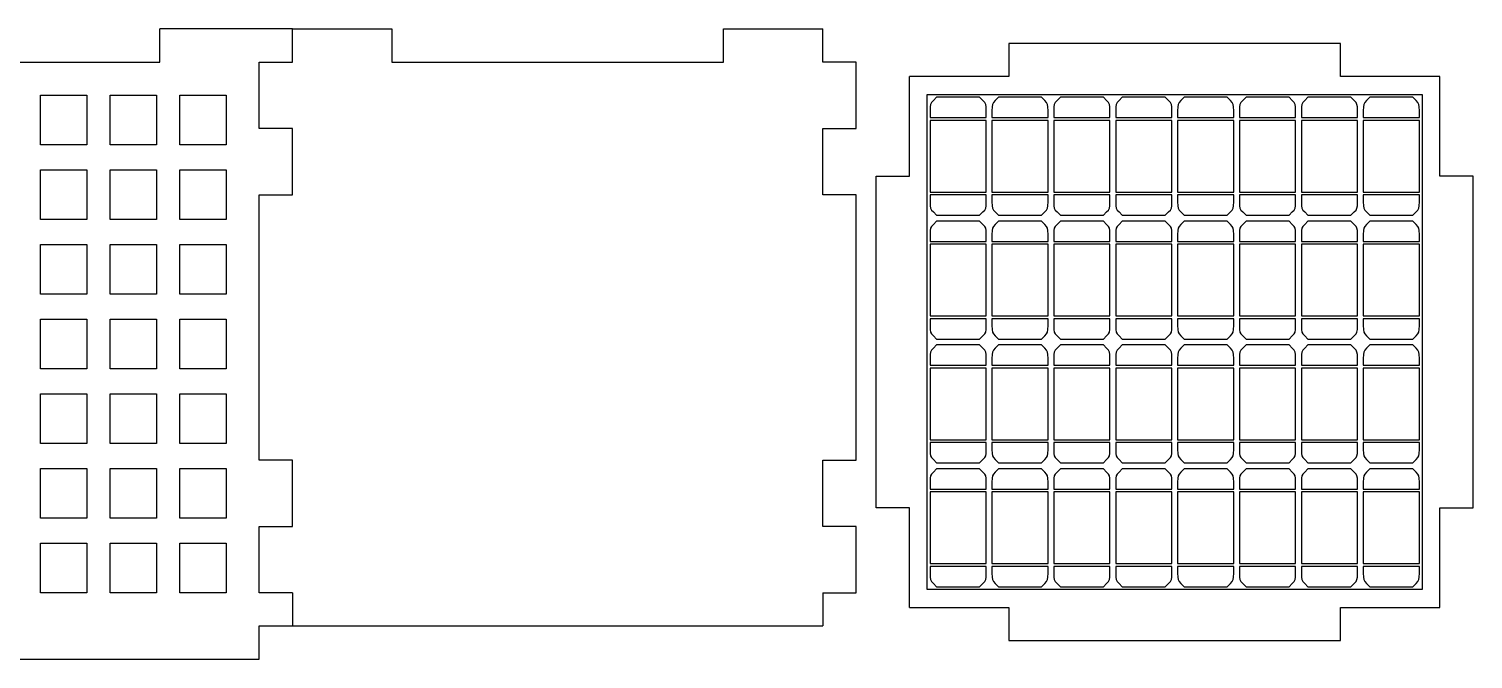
# Model space of a CAD drawing. Header units: millimetres. Extents: x -97 to 341, y 94 to 189.
# Drawn here: x 122.8 to 340.5, y 94.5 to 189.5 of the extents above; entities that cross this region are included whole.
import ezdxf

# ---------------------------------------------------------------- set-up
doc = ezdxf.new("R2010")
doc.units = ezdxf.units.MM
doc.layers.add('Livello_1', color=7, linetype='CONTINUOUS')

msp = doc.modelspace()

# ---------------------------------------------------------------- linework, layer by layer
at = {"layer": 'Livello_1', "color": 7}
for p, q in [((162.50384, 189.47326), (142.50372, 189.47326)), ((142.50372, 184.47324), (142.50372, 189.47326)), ((162.50384, 184.47324), (162.50384, 189.47326)), ((162.50384, 189.47326), (177.50387, 189.47326)), ((177.50387, 189.47326), (177.50387, 184.47324)), ((227.50376, 184.47324), (227.50376, 189.47326)), ((227.50376, 189.47326), (242.50379, 189.47326)), ((242.50379, 184.47324), (242.50379, 189.47326)), ((320.54608, 187.2734), (270.54618, 187.2734)), ((270.54618, 187.2734), (270.54618, 182.27341)), ((320.54608, 182.27341), (320.54608, 187.2734)), ((92.503825, 184.47324), (142.50372, 184.47324)), ((157.50375, 174.47326), (157.50375, 184.47324)), ((157.50375, 184.47324), (162.50384, 184.47324)), ((177.50387, 184.47324), (227.50376, 184.47324)), ((247.50388, 184.47324), (242.50379, 184.47324)), ((247.50388, 174.47326), (247.50388, 184.47324)), ((270.54618, 182.27341), (255.54616, 182.27341)), ((255.54616, 167.27341), (255.54616, 182.27341)), ((335.5461, 182.27341), (320.54608, 182.27341)), ((335.5461, 167.27341), (335.5461, 182.27341)), ((124.50481, 179.472244), (131.504801, 179.472244)), ((124.50481, 171.972268), (124.50481, 179.472244)), ((131.504801, 179.472244), (131.504801, 171.972268)), ((135.004786, 179.472244), (142.004777, 179.472244)), ((135.004786, 171.972268), (135.004786, 179.472244)), ((142.004777, 179.472244), (142.004777, 171.972268)), ((145.504763, 179.472244), (152.504754, 179.472244)), ((145.504763, 171.972268), (145.504763, 179.472244)), ((152.504754, 179.472244), (152.504754, 171.972268)), ((258.21602, 142.27367), (258.21602, 179.60378)), ((258.21602, 179.60378), (295.54613, 179.60378)), ((259.64508, 179.16632), (259.14929, 178.67053)), ((262.8823, 179.16632), (259.64508, 179.16632)), ((266.11952, 179.16632), (262.8823, 179.16632)), ((266.6153, 178.67053), (266.11952, 179.16632)), ((268.9776, 179.16632), (268.48181, 178.67053)), ((272.21482, 179.16632), (268.9776, 179.16632)), ((275.45204, 179.16632), (272.21482, 179.16632)), ((275.94783, 178.67053), (275.45204, 179.16632)), ((278.31013, 179.16632), (277.81433, 178.67053)), ((281.54735, 179.16632), (278.31013, 179.16632)), ((284.78456, 179.16632), (281.54735, 179.16632)), ((285.28036, 178.67053), (284.78456, 179.16632)), ((287.64266, 179.16632), (287.14686, 178.67053)), ((290.87988, 179.16632), (287.64266, 179.16632)), ((294.1171, 179.16632), (290.87988, 179.16632)), ((294.61289, 178.67053), (294.1171, 179.16632)), ((295.54613, 179.60378), (332.87623, 179.60378)), ((296.97518, 179.16632), (296.47939, 178.67053)), ((300.2124, 179.16632), (296.97518, 179.16632)), ((303.44962, 179.16632), (300.2124, 179.16632)), ((303.94541, 178.67053), (303.44962, 179.16632)), ((306.3077, 179.16632), (305.81191, 178.67053)), ((309.54492, 179.16632), (306.3077, 179.16632)), ((312.78214, 179.16632), (309.54492, 179.16632)), ((313.27794, 178.67053), (312.78214, 179.16632)), ((315.64024, 179.16632), (315.14444, 178.67053)), ((318.87746, 179.16632), (315.64024, 179.16632)), ((322.11467, 179.16632), (318.87746, 179.16632)), ((322.61047, 178.67053), (322.11467, 179.16632)), ((324.97276, 179.16632), (324.47697, 178.67053)), ((328.20998, 179.16632), (324.97276, 179.16632)), ((331.4472, 179.16632), (328.20998, 179.16632)), ((331.94299, 178.67053), (331.4472, 179.16632)), ((332.87623, 179.60378), (332.87623, 142.27367)), ((258.65349, 177.13941), (258.65349, 176.10409)), ((267.1111, 176.10409), (267.1111, 177.13941)), ((267.98602, 177.13941), (267.98602, 176.10409)), ((276.44362, 176.10409), (276.44362, 177.13941)), ((277.31855, 177.13941), (277.31855, 176.10409)), ((285.77615, 176.10409), (285.77615, 177.13941)), ((286.65107, 177.13941), (286.65107, 176.10409)), ((295.10867, 176.10409), (295.10867, 177.13941)), ((295.9836, 177.13941), (295.9836, 176.10409)), ((304.4412, 176.10409), (304.4412, 177.13941)), ((305.31613, 177.13941), (305.31613, 176.10409)), ((313.77373, 176.10409), (313.77373, 177.13941)), ((314.64865, 177.13941), (314.64865, 176.10409)), ((323.10625, 176.10409), (323.10625, 177.13941)), ((323.98118, 177.13941), (323.98118, 176.10409)), ((332.43878, 176.10409), (332.43878, 177.13941)), ((162.50384, 174.47326), (157.50375, 174.47326)), ((162.50384, 164.47326), (162.50384, 174.47326)), ((242.50379, 164.47326), (242.50379, 174.47326)), ((242.50379, 174.47326), (247.50388, 174.47326)), ((258.65349, 176.10409), (262.8823, 176.10409)), ((262.8823, 175.66662), (258.65349, 175.66662)), ((258.65349, 175.66662), (258.65349, 170.27126)), ((262.8823, 176.10409), (267.1111, 176.10409)), ((267.1111, 175.66662), (262.8823, 175.66662)), ((267.1111, 170.27126), (267.1111, 175.66662)), ((267.98602, 176.10409), (272.21482, 176.10409)), ((272.21482, 175.66662), (267.98602, 175.66662)), ((267.98602, 175.66662), (267.98602, 170.27126)), ((272.21482, 176.10409), (276.44362, 176.10409)), ((276.44362, 175.66662), (272.21482, 175.66662)), ((276.44362, 170.27126), (276.44362, 175.66662)), ((277.31855, 176.10409), (281.54735, 176.10409)), ((281.54735, 175.66662), (277.31855, 175.66662)), ((277.31855, 175.66662), (277.31855, 170.27126)), ((281.54735, 176.10409), (285.77615, 176.10409)), ((285.77615, 175.66662), (281.54735, 175.66662)), ((285.77615, 170.27126), (285.77615, 175.66662)), ((286.65107, 176.10409), (290.87988, 176.10409)), ((290.87988, 175.66662), (286.65107, 175.66662)), ((286.65107, 175.66662), (286.65107, 170.27126)), ((290.87988, 176.10409), (295.10867, 176.10409)), ((295.10867, 175.66662), (290.87988, 175.66662)), ((295.10867, 170.27126), (295.10867, 175.66662)), ((295.9836, 176.10409), (300.2124, 176.10409)), ((300.2124, 175.66662), (295.9836, 175.66662)), ((295.9836, 175.66662), (295.9836, 170.27126)), ((300.2124, 176.10409), (304.4412, 176.10409)), ((304.4412, 175.66662), (300.2124, 175.66662)), ((304.4412, 170.27126), (304.4412, 175.66662)), ((305.31613, 176.10409), (309.54492, 176.10409)), ((309.54492, 175.66662), (305.31613, 175.66662)), ((305.31613, 175.66662), (305.31613, 170.27126)), ((309.54492, 176.10409), (313.77373, 176.10409)), ((313.77373, 175.66662), (309.54492, 175.66662)), ((313.77373, 170.27126), (313.77373, 175.66662)), ((314.64865, 176.10409), (318.87746, 176.10409)), ((318.87746, 175.66662), (314.64865, 175.66662)), ((314.64865, 175.66662), (314.64865, 170.27126)), ((318.87746, 176.10409), (323.10625, 176.10409)), ((323.10625, 175.66662), (318.87746, 175.66662)), ((323.10625, 170.27126), (323.10625, 175.66662)), ((323.98118, 176.10409), (328.20998, 176.10409)), ((328.20998, 175.66662), (323.98118, 175.66662)), ((323.98118, 175.66662), (323.98118, 170.27126)), ((328.20998, 176.10409), (332.43878, 176.10409)), ((332.43878, 175.66662), (328.20998, 175.66662)), ((332.43878, 170.27126), (332.43878, 175.66662)), ((131.504801, 171.972268), (124.50481, 171.972268)), ((142.004777, 171.972268), (135.004786, 171.972268)), ((152.504754, 171.972268), (145.504763, 171.972268)), ((258.65349, 170.27126), (258.65349, 164.87588)), ((267.1111, 164.87588), (267.1111, 170.27126)), ((267.98602, 170.27126), (267.98602, 164.87588)), ((276.44362, 164.87588), (276.44362, 170.27126)), ((277.31855, 170.27126), (277.31855, 164.87588)), ((285.77615, 164.87588), (285.77615, 170.27126)), ((286.65107, 170.27126), (286.65107, 164.87588)), ((295.10867, 164.87588), (295.10867, 170.27126)), ((295.9836, 170.27126), (295.9836, 164.87588)), ((304.4412, 164.87588), (304.4412, 170.27126)), ((305.31613, 170.27126), (305.31613, 164.87588)), ((313.77373, 164.87588), (313.77373, 170.27126)), ((314.64865, 170.27126), (314.64865, 164.87588)), ((323.10625, 164.87588), (323.10625, 170.27126)), ((323.98118, 170.27126), (323.98118, 164.87588)), ((332.43878, 164.87588), (332.43878, 170.27126)), ((124.50481, 168.222175), (131.504801, 168.222175)), ((124.50481, 160.722199), (124.50481, 168.222175)), ((131.504801, 168.222175), (131.504801, 160.722199)), ((135.004786, 168.222175), (142.004777, 168.222175)), ((135.004786, 160.722199), (135.004786, 168.222175)), ((142.004777, 168.222175), (142.004777, 160.722199)), ((145.504763, 168.222175), (152.504754, 168.222175)), ((145.504763, 160.722199), (145.504763, 168.222175)), ((152.504754, 168.222175), (152.504754, 160.722199)), ((250.54606, 117.27341), (250.54606, 167.27341)), ((250.54606, 167.27341), (255.54616, 167.27341)), ((340.5462, 167.27341), (335.5461, 167.27341)), ((340.5462, 117.27341), (340.5462, 167.27341)), ((157.50375, 124.47326), (157.50375, 164.47326)), ((157.50375, 164.47326), (162.50384, 164.47326)), ((247.50388, 164.47326), (242.50379, 164.47326)), ((247.50388, 124.47326), (247.50388, 164.47326)), ((258.65349, 164.87588), (262.8823, 164.87588)), ((262.8823, 164.43842), (258.65349, 164.43842)), ((258.65349, 164.43842), (258.65349, 163.40309)), ((262.8823, 164.87588), (267.1111, 164.87588)), ((267.1111, 164.43842), (262.8823, 164.43842)), ((267.1111, 163.40309), (267.1111, 164.43842)), ((267.98602, 164.87588), (272.21482, 164.87588)), ((272.21482, 164.43842), (267.98602, 164.43842)), ((267.98602, 164.43842), (267.98602, 163.40309)), ((272.21482, 164.87588), (276.44362, 164.87588)), ((276.44362, 164.43842), (272.21482, 164.43842)), ((276.44362, 163.40309), (276.44362, 164.43842)), ((277.31855, 164.87588), (281.54735, 164.87588)), ((281.54735, 164.43842), (277.31855, 164.43842)), ((277.31855, 164.43842), (277.31855, 163.40309)), ((281.54735, 164.87588), (285.77615, 164.87588)), ((285.77615, 164.43842), (281.54735, 164.43842)), ((285.77615, 163.40309), (285.77615, 164.43842)), ((286.65107, 164.87588), (290.87988, 164.87588)), ((290.87988, 164.43842), (286.65107, 164.43842)), ((286.65107, 164.43842), (286.65107, 163.40309)), ((290.87988, 164.87588), (295.10867, 164.87588)), ((295.10867, 164.43842), (290.87988, 164.43842)), ((295.10867, 163.40309), (295.10867, 164.43842)), ((295.9836, 164.87588), (300.2124, 164.87588)), ((300.2124, 164.43842), (295.9836, 164.43842)), ((295.9836, 164.43842), (295.9836, 163.40309)), ((300.2124, 164.87588), (304.4412, 164.87588)), ((304.4412, 164.43842), (300.2124, 164.43842)), ((304.4412, 163.40309), (304.4412, 164.43842)), ((305.31613, 164.87588), (309.54492, 164.87588)), ((309.54492, 164.43842), (305.31613, 164.43842)), ((305.31613, 164.43842), (305.31613, 163.40309)), ((309.54492, 164.87588), (313.77373, 164.87588)), ((313.77373, 164.43842), (309.54492, 164.43842)), ((313.77373, 163.40309), (313.77373, 164.43842)), ((314.64865, 164.87588), (318.87746, 164.87588)), ((318.87746, 164.43842), (314.64865, 164.43842)), ((314.64865, 164.43842), (314.64865, 163.40309)), ((318.87746, 164.87588), (323.10625, 164.87588)), ((323.10625, 164.43842), (318.87746, 164.43842)), ((323.10625, 163.40309), (323.10625, 164.43842)), ((323.98118, 164.87588), (328.20998, 164.87588)), ((328.20998, 164.43842), (323.98118, 164.43842)), ((323.98118, 164.43842), (323.98118, 163.40309)), ((328.20998, 164.87588), (332.43878, 164.87588)), ((332.43878, 164.43842), (328.20998, 164.43842)), ((332.43878, 163.40309), (332.43878, 164.43842)), ((259.14929, 161.87198), (259.64508, 161.37619)), ((259.64508, 161.37619), (262.8823, 161.37619)), ((262.8823, 161.37619), (266.11952, 161.37619)), ((266.11952, 161.37619), (266.6153, 161.87198)), ((268.48181, 161.87198), (268.9776, 161.37619)), ((268.9776, 161.37619), (272.21482, 161.37619)), ((272.21482, 161.37619), (275.45204, 161.37619)), ((275.45204, 161.37619), (275.94783, 161.87198)), ((277.81433, 161.87198), (278.31013, 161.37619)), ((278.31013, 161.37619), (281.54735, 161.37619)), ((281.54735, 161.37619), (284.78456, 161.37619)), ((284.78456, 161.37619), (285.28036, 161.87198)), ((287.14686, 161.87198), (287.64266, 161.37619)), ((287.64266, 161.37619), (290.87988, 161.37619)), ((290.87988, 161.37619), (294.1171, 161.37619)), ((294.1171, 161.37619), (294.61289, 161.87198)), ((296.47939, 161.87198), (296.97518, 161.37619)), ((296.97518, 161.37619), (300.2124, 161.37619)), ((300.2124, 161.37619), (303.44962, 161.37619)), ((303.44962, 161.37619), (303.94541, 161.87198)), ((305.81191, 161.87198), (306.3077, 161.37619)), ((306.3077, 161.37619), (309.54492, 161.37619)), ((309.54492, 161.37619), (312.78214, 161.37619)), ((312.78214, 161.37619), (313.27794, 161.87198)), ((315.14444, 161.87198), (315.64024, 161.37619)), ((315.64024, 161.37619), (318.87746, 161.37619)), ((318.87746, 161.37619), (322.11467, 161.37619)), ((322.11467, 161.37619), (322.61047, 161.87198)), ((324.47697, 161.87198), (324.97276, 161.37619)), ((324.97276, 161.37619), (328.20998, 161.37619)), ((328.20998, 161.37619), (331.4472, 161.37619)), ((331.4472, 161.37619), (331.94299, 161.87198)), ((131.504801, 160.722199), (124.50481, 160.722199)), ((142.004777, 160.722199), (135.004786, 160.722199)), ((152.504754, 160.722199), (145.504763, 160.722199)), ((259.64508, 160.50126), (259.14929, 160.00548)), ((262.8823, 160.50126), (259.64508, 160.50126)), ((266.11952, 160.50126), (262.8823, 160.50126)), ((266.6153, 160.00548), (266.11952, 160.50126)), ((268.9776, 160.50126), (268.48181, 160.00548)), ((272.21482, 160.50126), (268.9776, 160.50126)), ((275.45204, 160.50126), (272.21482, 160.50126)), ((275.94783, 160.00548), (275.45204, 160.50126)), ((278.31013, 160.50126), (277.81433, 160.00548)), ((281.54735, 160.50126), (278.31013, 160.50126)), ((284.78456, 160.50126), (281.54735, 160.50126)), ((285.28036, 160.00548), (284.78456, 160.50126)), ((287.64266, 160.50126), (287.14686, 160.00548)), ((290.87988, 160.50126), (287.64266, 160.50126)), ((294.1171, 160.50126), (290.87988, 160.50126)), ((294.61289, 160.00548), (294.1171, 160.50126)), ((296.97518, 160.50126), (296.47939, 160.00548)), ((300.2124, 160.50126), (296.97518, 160.50126)), ((303.44962, 160.50126), (300.2124, 160.50126)), ((303.94541, 160.00548), (303.44962, 160.50126)), ((306.3077, 160.50126), (305.81191, 160.00548)), ((309.54492, 160.50126), (306.3077, 160.50126)), ((312.78214, 160.50126), (309.54492, 160.50126)), ((313.27794, 160.00548), (312.78214, 160.50126)), ((315.64024, 160.50126), (315.14444, 160.00548)), ((318.87746, 160.50126), (315.64024, 160.50126)), ((322.11467, 160.50126), (318.87746, 160.50126)), ((322.61047, 160.00548), (322.11467, 160.50126)), ((324.97276, 160.50126), (324.47697, 160.00548)), ((328.20998, 160.50126), (324.97276, 160.50126)), ((331.4472, 160.50126), (328.20998, 160.50126)), ((331.94299, 160.00548), (331.4472, 160.50126)), ((124.50481, 156.97237), (131.504801, 156.97237)), ((124.50481, 149.472394), (124.50481, 156.97237)), ((131.504801, 156.97237), (131.504801, 149.472394)), ((135.004786, 156.97237), (142.004777, 156.97237)), ((135.004786, 149.472394), (135.004786, 156.97237)), ((142.004777, 156.97237), (142.004777, 149.472394)), ((145.504763, 156.97237), (152.504754, 156.97237)), ((145.504763, 149.472394), (145.504763, 156.97237)), ((152.504754, 156.97237), (152.504754, 149.472394)), ((258.65349, 158.47436), (258.65349, 157.43903)), ((258.65349, 157.43903), (262.8823, 157.43903)), ((262.8823, 157.00157), (258.65349, 157.00157)), ((258.65349, 157.00157), (258.65349, 151.6062)), ((262.8823, 157.43903), (267.1111, 157.43903)), ((267.1111, 157.00157), (262.8823, 157.00157)), ((267.1111, 157.43903), (267.1111, 158.47436)), ((267.1111, 151.6062), (267.1111, 157.00157)), ((267.98602, 158.47436), (267.98602, 157.43903)), ((267.98602, 157.43903), (272.21482, 157.43903)), ((272.21482, 157.00157), (267.98602, 157.00157)), ((267.98602, 157.00157), (267.98602, 151.6062)), ((272.21482, 157.43903), (276.44362, 157.43903)), ((276.44362, 157.00157), (272.21482, 157.00157)), ((276.44362, 157.43903), (276.44362, 158.47436)), ((276.44362, 151.6062), (276.44362, 157.00157)), ((277.31855, 158.47436), (277.31855, 157.43903)), ((277.31855, 157.43903), (281.54735, 157.43903)), ((281.54735, 157.00157), (277.31855, 157.00157)), ((277.31855, 157.00157), (277.31855, 151.6062)), ((281.54735, 157.43903), (285.77615, 157.43903)), ((285.77615, 157.00157), (281.54735, 157.00157)), ((285.77615, 157.43903), (285.77615, 158.47436)), ((285.77615, 151.6062), (285.77615, 157.00157)), ((286.65107, 158.47436), (286.65107, 157.43903)), ((286.65107, 157.43903), (290.87988, 157.43903)), ((290.87988, 157.00157), (286.65107, 157.00157)), ((286.65107, 157.00157), (286.65107, 151.6062)), ((290.87988, 157.43903), (295.10867, 157.43903)), ((295.10867, 157.00157), (290.87988, 157.00157)), ((295.10867, 157.43903), (295.10867, 158.47436)), ((295.10867, 151.6062), (295.10867, 157.00157)), ((295.9836, 158.47436), (295.9836, 157.43903)), ((295.9836, 157.43903), (300.2124, 157.43903)), ((300.2124, 157.00157), (295.9836, 157.00157)), ((295.9836, 157.00157), (295.9836, 151.6062)), ((300.2124, 157.43903), (304.4412, 157.43903)), ((304.4412, 157.00157), (300.2124, 157.00157)), ((304.4412, 157.43903), (304.4412, 158.47436)), ((304.4412, 151.6062), (304.4412, 157.00157)), ((305.31613, 158.47436), (305.31613, 157.43903)), ((305.31613, 157.43903), (309.54492, 157.43903)), ((309.54492, 157.00157), (305.31613, 157.00157)), ((305.31613, 157.00157), (305.31613, 151.6062)), ((309.54492, 157.43903), (313.77373, 157.43903)), ((313.77373, 157.00157), (309.54492, 157.00157)), ((313.77373, 157.43903), (313.77373, 158.47436)), ((313.77373, 151.6062), (313.77373, 157.00157)), ((314.64865, 158.47436), (314.64865, 157.43903)), ((314.64865, 157.43903), (318.87746, 157.43903)), ((318.87746, 157.00157), (314.64865, 157.00157)), ((314.64865, 157.00157), (314.64865, 151.6062)), ((318.87746, 157.43903), (323.10625, 157.43903)), ((323.10625, 157.00157), (318.87746, 157.00157)), ((323.10625, 157.43903), (323.10625, 158.47436)), ((323.10625, 151.6062), (323.10625, 157.00157)), ((323.98118, 158.47436), (323.98118, 157.43903)), ((323.98118, 157.43903), (328.20998, 157.43903)), ((328.20998, 157.00157), (323.98118, 157.00157)), ((323.98118, 157.00157), (323.98118, 151.6062)), ((328.20998, 157.43903), (332.43878, 157.43903)), ((332.43878, 157.00157), (328.20998, 157.00157)), ((332.43878, 157.43903), (332.43878, 158.47436)), ((332.43878, 151.6062), (332.43878, 157.00157)), ((258.65349, 151.6062), (258.65349, 146.21084)), ((267.1111, 146.21084), (267.1111, 151.6062)), ((267.98602, 151.6062), (267.98602, 146.21084)), ((276.44362, 146.21084), (276.44362, 151.6062)), ((277.31855, 151.6062), (277.31855, 146.21084)), ((285.77615, 146.21084), (285.77615, 151.6062)), ((286.65107, 151.6062), (286.65107, 146.21084)), ((295.10867, 146.21084), (295.10867, 151.6062)), ((295.9836, 151.6062), (295.9836, 146.21084)), ((304.4412, 146.21084), (304.4412, 151.6062)), ((305.31613, 151.6062), (305.31613, 146.21084)), ((313.77373, 146.21084), (313.77373, 151.6062)), ((314.64865, 151.6062), (314.64865, 146.21084)), ((323.10625, 146.21084), (323.10625, 151.6062)), ((323.98118, 151.6062), (323.98118, 146.21084)), ((332.43878, 146.21084), (332.43878, 151.6062)), ((131.504801, 149.472394), (124.50481, 149.472394)), ((142.004777, 149.472394), (135.004786, 149.472394)), ((152.504754, 149.472394), (145.504763, 149.472394)), ((258.65349, 146.21084), (262.8823, 146.21084)), ((262.8823, 146.21084), (267.1111, 146.21084)), ((267.98602, 146.21084), (272.21482, 146.21084)), ((272.21482, 146.21084), (276.44362, 146.21084)), ((277.31855, 146.21084), (281.54735, 146.21084)), ((281.54735, 146.21084), (285.77615, 146.21084)), ((286.65107, 146.21084), (290.87988, 146.21084)), ((290.87988, 146.21084), (295.10867, 146.21084)), ((295.9836, 146.21084), (300.2124, 146.21084)), ((300.2124, 146.21084), (304.4412, 146.21084)), ((305.31613, 146.21084), (309.54492, 146.21084)), ((309.54492, 146.21084), (313.77373, 146.21084)), ((314.64865, 146.21084), (318.87746, 146.21084)), ((318.87746, 146.21084), (323.10625, 146.21084)), ((323.98118, 146.21084), (328.20998, 146.21084)), ((328.20998, 146.21084), (332.43878, 146.21084)), ((124.50481, 145.722301), (131.504801, 145.722301)), ((124.50481, 138.222325), (124.50481, 145.722301)), ((131.504801, 145.722301), (131.504801, 138.222325)), ((135.004786, 145.722301), (142.004777, 145.722301)), ((135.004786, 138.222325), (135.004786, 145.722301)), ((142.004777, 145.722301), (142.004777, 138.222325)), ((145.504763, 145.722301), (152.504754, 145.722301)), ((145.504763, 138.222325), (145.504763, 145.722301)), ((152.504754, 145.722301), (152.504754, 138.222325)), ((262.8823, 145.77338), (258.65349, 145.77338)), ((258.65349, 145.77338), (258.65349, 144.73805)), ((267.1111, 145.77338), (262.8823, 145.77338)), ((267.1111, 144.73805), (267.1111, 145.77338)), ((272.21482, 145.77338), (267.98602, 145.77338)), ((267.98602, 145.77338), (267.98602, 144.73805)), ((276.44362, 145.77338), (272.21482, 145.77338)), ((276.44362, 144.73805), (276.44362, 145.77338)), ((281.54735, 145.77338), (277.31855, 145.77338)), ((277.31855, 145.77338), (277.31855, 144.73805)), ((285.77615, 145.77338), (281.54735, 145.77338)), ((285.77615, 144.73805), (285.77615, 145.77338)), ((290.87988, 145.77338), (286.65107, 145.77338)), ((286.65107, 145.77338), (286.65107, 144.73805)), ((295.10867, 145.77338), (290.87988, 145.77338)), ((295.10867, 144.73805), (295.10867, 145.77338)), ((300.2124, 145.77338), (295.9836, 145.77338)), ((295.9836, 145.77338), (295.9836, 144.73805)), ((304.4412, 145.77338), (300.2124, 145.77338)), ((304.4412, 144.73805), (304.4412, 145.77338)), ((309.54492, 145.77338), (305.31613, 145.77338)), ((305.31613, 145.77338), (305.31613, 144.73805)), ((313.77373, 145.77338), (309.54492, 145.77338)), ((313.77373, 144.73805), (313.77373, 145.77338)), ((318.87746, 145.77338), (314.64865, 145.77338)), ((314.64865, 145.77338), (314.64865, 144.73805)), ((323.10625, 145.77338), (318.87746, 145.77338)), ((323.10625, 144.73805), (323.10625, 145.77338)), ((328.20998, 145.77338), (323.98118, 145.77338)), ((323.98118, 145.77338), (323.98118, 144.73805)), ((332.43878, 145.77338), (328.20998, 145.77338)), ((332.43878, 144.73805), (332.43878, 145.77338)), ((258.21602, 104.94357), (258.21602, 142.27367)), ((259.14929, 143.20692), (259.64508, 142.71114)), ((259.64508, 141.83621), (259.14929, 141.34042)), ((259.64508, 142.71114), (262.8823, 142.71114)), ((262.8823, 141.83621), (259.64508, 141.83621)), ((262.8823, 142.71114), (266.11952, 142.71114)), ((266.11952, 141.83621), (262.8823, 141.83621)), ((266.11952, 142.71114), (266.6153, 143.20692)), ((266.6153, 141.34042), (266.11952, 141.83621)), ((268.48181, 143.20692), (268.9776, 142.71114)), ((268.9776, 141.83621), (268.48181, 141.34042)), ((268.9776, 142.71114), (272.21482, 142.71114)), ((272.21482, 141.83621), (268.9776, 141.83621)), ((272.21482, 142.71114), (275.45204, 142.71114)), ((275.45204, 141.83621), (272.21482, 141.83621)), ((275.45204, 142.71114), (275.94783, 143.20692)), ((275.94783, 141.34042), (275.45204, 141.83621)), ((277.81433, 143.20692), (278.31013, 142.71114)), ((278.31013, 141.83621), (277.81433, 141.34042)), ((278.31013, 142.71114), (281.54735, 142.71114)), ((281.54735, 141.83621), (278.31013, 141.83621)), ((281.54735, 142.71114), (284.78456, 142.71114)), ((284.78456, 141.83621), (281.54735, 141.83621)), ((284.78456, 142.71114), (285.28036, 143.20692)), ((285.28036, 141.34042), (284.78456, 141.83621)), ((287.14686, 143.20692), (287.64266, 142.71114)), ((287.64266, 141.83621), (287.14686, 141.34042)), ((287.64266, 142.71114), (290.87988, 142.71114)), ((290.87988, 141.83621), (287.64266, 141.83621)), ((290.87988, 142.71114), (294.1171, 142.71114)), ((294.1171, 141.83621), (290.87988, 141.83621)), ((294.1171, 142.71114), (294.61289, 143.20692)), ((294.61289, 141.34042), (294.1171, 141.83621)), ((296.47939, 143.20692), (296.97518, 142.71114)), ((296.97518, 141.83621), (296.47939, 141.34042)), ((296.97518, 142.71114), (300.2124, 142.71114)), ((300.2124, 141.83621), (296.97518, 141.83621)), ((300.2124, 142.71114), (303.44962, 142.71114)), ((303.44962, 141.83621), (300.2124, 141.83621)), ((303.44962, 142.71114), (303.94541, 143.20692)), ((303.94541, 141.34042), (303.44962, 141.83621)), ((305.81191, 143.20692), (306.3077, 142.71114)), ((306.3077, 141.83621), (305.81191, 141.34042)), ((306.3077, 142.71114), (309.54492, 142.71114)), ((309.54492, 141.83621), (306.3077, 141.83621)), ((309.54492, 142.71114), (312.78214, 142.71114)), ((312.78214, 141.83621), (309.54492, 141.83621)), ((312.78214, 142.71114), (313.27794, 143.20692)), ((313.27794, 141.34042), (312.78214, 141.83621)), ((315.14444, 143.20692), (315.64024, 142.71114)), ((315.64024, 141.83621), (315.14444, 141.34042)), ((315.64024, 142.71114), (318.87746, 142.71114)), ((318.87746, 141.83621), (315.64024, 141.83621)), ((318.87746, 142.71114), (322.11467, 142.71114)), ((322.11467, 141.83621), (318.87746, 141.83621)), ((322.11467, 142.71114), (322.61047, 143.20692)), ((322.61047, 141.34042), (322.11467, 141.83621)), ((324.47697, 143.20692), (324.97276, 142.71114)), ((324.97276, 141.83621), (324.47697, 141.34042)), ((324.97276, 142.71114), (328.20998, 142.71114)), ((328.20998, 141.83621), (324.97276, 141.83621)), ((328.20998, 142.71114), (331.4472, 142.71114)), ((331.4472, 141.83621), (328.20998, 141.83621)), ((331.4472, 142.71114), (331.94299, 143.20692)), ((331.94299, 141.34042), (331.4472, 141.83621)), ((332.87623, 142.27367), (332.87623, 104.94357)), ((258.65349, 139.80931), (258.65349, 138.77398)), ((267.1111, 138.77398), (267.1111, 139.80931)), ((267.98602, 139.80931), (267.98602, 138.77398)), ((276.44362, 138.77398), (276.44362, 139.80931)), ((277.31855, 139.80931), (277.31855, 138.77398)), ((285.77615, 138.77398), (285.77615, 139.80931)), ((286.65107, 139.80931), (286.65107, 138.77398)), ((295.10867, 138.77398), (295.10867, 139.80931)), ((295.9836, 139.80931), (295.9836, 138.77398)), ((304.4412, 138.77398), (304.4412, 139.80931)), ((305.31613, 139.80931), (305.31613, 138.77398)), ((313.77373, 138.77398), (313.77373, 139.80931)), ((314.64865, 139.80931), (314.64865, 138.77398)), ((323.10625, 138.77398), (323.10625, 139.80931)), ((323.98118, 139.80931), (323.98118, 138.77398)), ((332.43878, 138.77398), (332.43878, 139.80931)), ((131.504801, 138.222325), (124.50481, 138.222325)), ((142.004777, 138.222325), (135.004786, 138.222325)), ((152.504754, 138.222325), (145.504763, 138.222325)), ((258.65349, 138.77398), (262.8823, 138.77398)), ((262.8823, 138.33652), (258.65349, 138.33652)), ((258.65349, 138.33652), (258.65349, 132.94115)), ((262.8823, 138.77398), (267.1111, 138.77398)), ((267.1111, 138.33652), (262.8823, 138.33652)), ((267.1111, 132.94115), (267.1111, 138.33652)), ((267.98602, 138.77398), (272.21482, 138.77398)), ((272.21482, 138.33652), (267.98602, 138.33652)), ((267.98602, 138.33652), (267.98602, 132.94115)), ((272.21482, 138.77398), (276.44362, 138.77398)), ((276.44362, 138.33652), (272.21482, 138.33652)), ((276.44362, 132.94115), (276.44362, 138.33652)), ((277.31855, 138.77398), (281.54735, 138.77398)), ((281.54735, 138.33652), (277.31855, 138.33652)), ((277.31855, 138.33652), (277.31855, 132.94115)), ((281.54735, 138.77398), (285.77615, 138.77398)), ((285.77615, 138.33652), (281.54735, 138.33652)), ((285.77615, 132.94115), (285.77615, 138.33652)), ((286.65107, 138.77398), (290.87988, 138.77398)), ((290.87988, 138.33652), (286.65107, 138.33652)), ((286.65107, 138.33652), (286.65107, 132.94115)), ((290.87988, 138.77398), (295.10867, 138.77398)), ((295.10867, 138.33652), (290.87988, 138.33652)), ((295.10867, 132.94115), (295.10867, 138.33652)), ((295.9836, 138.77398), (300.2124, 138.77398)), ((300.2124, 138.33652), (295.9836, 138.33652)), ((295.9836, 138.33652), (295.9836, 132.94115)), ((300.2124, 138.77398), (304.4412, 138.77398)), ((304.4412, 138.33652), (300.2124, 138.33652)), ((304.4412, 132.94115), (304.4412, 138.33652)), ((305.31613, 138.77398), (309.54492, 138.77398)), ((309.54492, 138.33652), (305.31613, 138.33652)), ((305.31613, 138.33652), (305.31613, 132.94115)), ((309.54492, 138.77398), (313.77373, 138.77398)), ((313.77373, 138.33652), (309.54492, 138.33652)), ((313.77373, 132.94115), (313.77373, 138.33652)), ((314.64865, 138.77398), (318.87746, 138.77398)), ((318.87746, 138.33652), (314.64865, 138.33652)), ((314.64865, 138.33652), (314.64865, 132.94115)), ((318.87746, 138.77398), (323.10625, 138.77398)), ((323.10625, 138.33652), (318.87746, 138.33652)), ((323.10625, 132.94115), (323.10625, 138.33652)), ((323.98118, 138.77398), (328.20998, 138.77398)), ((328.20998, 138.33652), (323.98118, 138.33652)), ((323.98118, 138.33652), (323.98118, 132.94115)), ((328.20998, 138.77398), (332.43878, 138.77398)), ((332.43878, 138.33652), (328.20998, 138.33652)), ((332.43878, 132.94115), (332.43878, 138.33652)), ((124.50481, 134.472338), (131.504801, 134.472338)), ((124.50481, 126.972362), (124.50481, 134.472338)), ((131.504801, 134.472338), (131.504801, 126.972362)), ((135.004786, 134.472338), (142.004777, 134.472338)), ((135.004786, 126.972362), (135.004786, 134.472338)), ((142.004777, 134.472338), (142.004777, 126.972362)), ((145.504763, 134.472338), (152.504754, 134.472338)), ((145.504763, 126.972362), (145.504763, 134.472338)), ((152.504754, 134.472338), (152.504754, 126.972362)), ((258.65349, 132.94115), (258.65349, 127.54578)), ((267.1111, 127.54578), (267.1111, 132.94115)), ((267.98602, 132.94115), (267.98602, 127.54578)), ((276.44362, 127.54578), (276.44362, 132.94115)), ((277.31855, 132.94115), (277.31855, 127.54578)), ((285.77615, 127.54578), (285.77615, 132.94115)), ((286.65107, 132.94115), (286.65107, 127.54578)), ((295.10867, 127.54578), (295.10867, 132.94115)), ((295.9836, 132.94115), (295.9836, 127.54578)), ((304.4412, 127.54578), (304.4412, 132.94115)), ((305.31613, 132.94115), (305.31613, 127.54578)), ((313.77373, 127.54578), (313.77373, 132.94115)), ((314.64865, 132.94115), (314.64865, 127.54578)), ((323.10625, 127.54578), (323.10625, 132.94115)), ((323.98118, 132.94115), (323.98118, 127.54578)), ((332.43878, 127.54578), (332.43878, 132.94115)), ((131.504801, 126.972362), (124.50481, 126.972362)), ((142.004777, 126.972362), (135.004786, 126.972362)), ((152.504754, 126.972362), (145.504763, 126.972362)), ((258.65349, 127.54578), (262.8823, 127.54578)), ((262.8823, 127.10832), (258.65349, 127.10832)), ((258.65349, 127.10832), (258.65349, 126.07299)), ((262.8823, 127.54578), (267.1111, 127.54578)), ((267.1111, 127.10832), (262.8823, 127.10832)), ((267.1111, 126.07299), (267.1111, 127.10832)), ((267.98602, 127.54578), (272.21482, 127.54578)), ((272.21482, 127.10832), (267.98602, 127.10832)), ((267.98602, 127.10832), (267.98602, 126.07299)), ((272.21482, 127.54578), (276.44362, 127.54578)), ((276.44362, 127.10832), (272.21482, 127.10832)), ((276.44362, 126.07299), (276.44362, 127.10832)), ((277.31855, 127.54578), (281.54735, 127.54578)), ((281.54735, 127.10832), (277.31855, 127.10832)), ((277.31855, 127.10832), (277.31855, 126.07299)), ((281.54735, 127.54578), (285.77615, 127.54578)), ((285.77615, 127.10832), (281.54735, 127.10832)), ((285.77615, 126.07299), (285.77615, 127.10832)), ((286.65107, 127.54578), (290.87988, 127.54578)), ((290.87988, 127.10832), (286.65107, 127.10832)), ((286.65107, 127.10832), (286.65107, 126.07299)), ((290.87988, 127.54578), (295.10867, 127.54578)), ((295.10867, 127.10832), (290.87988, 127.10832)), ((295.10867, 126.07299), (295.10867, 127.10832)), ((295.9836, 127.54578), (300.2124, 127.54578)), ((300.2124, 127.10832), (295.9836, 127.10832)), ((295.9836, 127.10832), (295.9836, 126.07299)), ((300.2124, 127.54578), (304.4412, 127.54578)), ((304.4412, 127.10832), (300.2124, 127.10832)), ((304.4412, 126.07299), (304.4412, 127.10832)), ((305.31613, 127.54578), (309.54492, 127.54578)), ((309.54492, 127.10832), (305.31613, 127.10832)), ((305.31613, 127.10832), (305.31613, 126.07299)), ((309.54492, 127.54578), (313.77373, 127.54578)), ((313.77373, 127.10832), (309.54492, 127.10832)), ((313.77373, 126.07299), (313.77373, 127.10832)), ((314.64865, 127.54578), (318.87746, 127.54578)), ((318.87746, 127.10832), (314.64865, 127.10832)), ((314.64865, 127.10832), (314.64865, 126.07299)), ((318.87746, 127.54578), (323.10625, 127.54578)), ((323.10625, 127.10832), (318.87746, 127.10832)), ((323.10625, 126.07299), (323.10625, 127.10832)), ((323.98118, 127.54578), (328.20998, 127.54578)), ((328.20998, 127.10832), (323.98118, 127.10832)), ((323.98118, 127.10832), (323.98118, 126.07299)), ((328.20998, 127.54578), (332.43878, 127.54578)), ((332.43878, 127.10832), (328.20998, 127.10832)), ((332.43878, 126.07299), (332.43878, 127.10832)), ((162.50384, 124.47326), (157.50375, 124.47326)), ((162.50384, 114.47325), (162.50384, 124.47326)), ((242.50379, 114.47325), (242.50379, 124.47326)), ((242.50379, 124.47326), (247.50388, 124.47326)), ((259.14929, 124.54188), (259.64508, 124.04608)), ((266.11952, 124.04608), (266.6153, 124.54188)), ((268.48181, 124.54188), (268.9776, 124.04608)), ((275.45204, 124.04608), (275.94783, 124.54188)), ((277.81433, 124.54188), (278.31013, 124.04608)), ((284.78456, 124.04608), (285.28036, 124.54188)), ((287.14686, 124.54188), (287.64266, 124.04608)), ((294.1171, 124.04608), (294.61289, 124.54188)), ((296.47939, 124.54188), (296.97518, 124.04608)), ((303.44962, 124.04608), (303.94541, 124.54188)), ((305.81191, 124.54188), (306.3077, 124.04608)), ((312.78214, 124.04608), (313.27794, 124.54188)), ((315.14444, 124.54188), (315.64024, 124.04608)), ((322.11467, 124.04608), (322.61047, 124.54188)), ((324.47697, 124.54188), (324.97276, 124.04608)), ((331.4472, 124.04608), (331.94299, 124.54188)), ((124.50481, 123.222348), (131.504801, 123.222348)), ((124.50481, 115.722372), (124.50481, 123.222348)), ((131.504801, 123.222348), (131.504801, 115.722372)), ((135.004786, 123.222348), (142.004777, 123.222348)), ((135.004786, 115.722372), (135.004786, 123.222348)), ((142.004777, 123.222348), (142.004777, 115.722372)), ((145.504763, 123.222348), (152.504754, 123.222348)), ((145.504763, 115.722372), (145.504763, 123.222348)), ((152.504754, 123.222348), (152.504754, 115.722372)), ((259.64508, 123.17117), (259.14929, 122.67537)), ((259.64508, 124.04608), (262.8823, 124.04608)), ((262.8823, 123.17117), (259.64508, 123.17117)), ((262.8823, 124.04608), (266.11952, 124.04608)), ((266.11952, 123.17117), (262.8823, 123.17117)), ((266.6153, 122.67537), (266.11952, 123.17117)), ((268.9776, 123.17117), (268.48181, 122.67537)), ((268.9776, 124.04608), (272.21482, 124.04608)), ((272.21482, 123.17117), (268.9776, 123.17117)), ((272.21482, 124.04608), (275.45204, 124.04608)), ((275.45204, 123.17117), (272.21482, 123.17117)), ((275.94783, 122.67537), (275.45204, 123.17117)), ((278.31013, 123.17117), (277.81433, 122.67537)), ((278.31013, 124.04608), (281.54735, 124.04608)), ((281.54735, 123.17117), (278.31013, 123.17117)), ((281.54735, 124.04608), (284.78456, 124.04608)), ((284.78456, 123.17117), (281.54735, 123.17117)), ((285.28036, 122.67537), (284.78456, 123.17117)), ((287.64266, 123.17117), (287.14686, 122.67537)), ((287.64266, 124.04608), (290.87988, 124.04608)), ((290.87988, 123.17117), (287.64266, 123.17117)), ((290.87988, 124.04608), (294.1171, 124.04608)), ((294.1171, 123.17117), (290.87988, 123.17117)), ((294.61289, 122.67537), (294.1171, 123.17117)), ((296.97518, 123.17117), (296.47939, 122.67537)), ((296.97518, 124.04608), (300.2124, 124.04608)), ((300.2124, 123.17117), (296.97518, 123.17117)), ((300.2124, 124.04608), (303.44962, 124.04608)), ((303.44962, 123.17117), (300.2124, 123.17117)), ((303.94541, 122.67537), (303.44962, 123.17117)), ((306.3077, 123.17117), (305.81191, 122.67537)), ((306.3077, 124.04608), (309.54492, 124.04608)), ((309.54492, 123.17117), (306.3077, 123.17117)), ((309.54492, 124.04608), (312.78214, 124.04608)), ((312.78214, 123.17117), (309.54492, 123.17117)), ((313.27794, 122.67537), (312.78214, 123.17117)), ((315.64024, 123.17117), (315.14444, 122.67537)), ((315.64024, 124.04608), (318.87746, 124.04608)), ((318.87746, 123.17117), (315.64024, 123.17117)), ((318.87746, 124.04608), (322.11467, 124.04608)), ((322.11467, 123.17117), (318.87746, 123.17117)), ((322.61047, 122.67537), (322.11467, 123.17117)), ((324.97276, 123.17117), (324.47697, 122.67537)), ((324.97276, 124.04608), (328.20998, 124.04608)), ((328.20998, 123.17117), (324.97276, 123.17117)), ((328.20998, 124.04608), (331.4472, 124.04608)), ((331.4472, 123.17117), (328.20998, 123.17117)), ((331.94299, 122.67537), (331.4472, 123.17117)), ((258.65349, 121.14425), (258.65349, 120.10893)), ((258.65349, 120.10893), (262.8823, 120.10893)), ((262.8823, 120.10893), (267.1111, 120.10893)), ((267.1111, 120.10893), (267.1111, 121.14425)), ((267.98602, 121.14425), (267.98602, 120.10893)), ((267.98602, 120.10893), (272.21482, 120.10893)), ((272.21482, 120.10893), (276.44362, 120.10893)), ((276.44362, 120.10893), (276.44362, 121.14425)), ((277.31855, 121.14425), (277.31855, 120.10893)), ((277.31855, 120.10893), (281.54735, 120.10893)), ((281.54735, 120.10893), (285.77615, 120.10893)), ((285.77615, 120.10893), (285.77615, 121.14425)), ((286.65107, 121.14425), (286.65107, 120.10893)), ((286.65107, 120.10893), (290.87988, 120.10893)), ((290.87988, 120.10893), (295.10867, 120.10893)), ((295.10867, 120.10893), (295.10867, 121.14425)), ((295.9836, 121.14425), (295.9836, 120.10893)), ((295.9836, 120.10893), (300.2124, 120.10893)), ((300.2124, 120.10893), (304.4412, 120.10893)), ((304.4412, 120.10893), (304.4412, 121.14425)), ((305.31613, 121.14425), (305.31613, 120.10893)), ((305.31613, 120.10893), (309.54492, 120.10893)), ((309.54492, 120.10893), (313.77373, 120.10893)), ((313.77373, 120.10893), (313.77373, 121.14425)), ((314.64865, 121.14425), (314.64865, 120.10893)), ((314.64865, 120.10893), (318.87746, 120.10893)), ((318.87746, 120.10893), (323.10625, 120.10893)), ((323.10625, 120.10893), (323.10625, 121.14425)), ((323.98118, 121.14425), (323.98118, 120.10893)), ((323.98118, 120.10893), (328.20998, 120.10893)), ((328.20998, 120.10893), (332.43878, 120.10893)), ((332.43878, 120.10893), (332.43878, 121.14425)), ((262.8823, 119.67146), (258.65349, 119.67146)), ((258.65349, 119.67146), (258.65349, 114.27609)), ((267.1111, 119.67146), (262.8823, 119.67146)), ((267.1111, 114.27609), (267.1111, 119.67146)), ((272.21482, 119.67146), (267.98602, 119.67146)), ((267.98602, 119.67146), (267.98602, 114.27609)), ((276.44362, 119.67146), (272.21482, 119.67146)), ((276.44362, 114.27609), (276.44362, 119.67146)), ((281.54735, 119.67146), (277.31855, 119.67146)), ((277.31855, 119.67146), (277.31855, 114.27609)), ((285.77615, 119.67146), (281.54735, 119.67146)), ((285.77615, 114.27609), (285.77615, 119.67146)), ((290.87988, 119.67146), (286.65107, 119.67146)), ((286.65107, 119.67146), (286.65107, 114.27609)), ((295.10867, 119.67146), (290.87988, 119.67146)), ((295.10867, 114.27609), (295.10867, 119.67146)), ((300.2124, 119.67146), (295.9836, 119.67146)), ((295.9836, 119.67146), (295.9836, 114.27609)), ((304.4412, 119.67146), (300.2124, 119.67146)), ((304.4412, 114.27609), (304.4412, 119.67146)), ((309.54492, 119.67146), (305.31613, 119.67146)), ((305.31613, 119.67146), (305.31613, 114.27609)), ((313.77373, 119.67146), (309.54492, 119.67146)), ((313.77373, 114.27609), (313.77373, 119.67146)), ((318.87746, 119.67146), (314.64865, 119.67146)), ((314.64865, 119.67146), (314.64865, 114.27609)), ((323.10625, 119.67146), (318.87746, 119.67146)), ((323.10625, 114.27609), (323.10625, 119.67146)), ((328.20998, 119.67146), (323.98118, 119.67146)), ((323.98118, 119.67146), (323.98118, 114.27609)), ((332.43878, 119.67146), (328.20998, 119.67146)), ((332.43878, 114.27609), (332.43878, 119.67146)), ((131.504801, 115.722372), (124.50481, 115.722372)), ((142.004777, 115.722372), (135.004786, 115.722372)), ((152.504754, 115.722372), (145.504763, 115.722372)), ((255.54616, 117.27341), (250.54606, 117.27341)), ((255.54616, 102.27341), (255.54616, 117.27341)), ((335.5461, 102.27341), (335.5461, 117.27341)), ((335.5461, 117.27341), (340.5462, 117.27341)), ((157.50375, 104.47325), (157.50375, 114.47325)), ((157.50375, 114.47325), (162.50384, 114.47325)), ((247.50388, 114.47325), (242.50379, 114.47325)), ((247.50388, 104.47325), (247.50388, 114.47325)), ((258.65349, 114.27609), (258.65349, 108.88073)), ((267.1111, 108.88073), (267.1111, 114.27609)), ((267.98602, 114.27609), (267.98602, 108.88073)), ((276.44362, 108.88073), (276.44362, 114.27609)), ((277.31855, 114.27609), (277.31855, 108.88073)), ((285.77615, 108.88073), (285.77615, 114.27609)), ((286.65107, 114.27609), (286.65107, 108.88073)), ((295.10867, 108.88073), (295.10867, 114.27609)), ((295.9836, 114.27609), (295.9836, 108.88073)), ((304.4412, 108.88073), (304.4412, 114.27609)), ((305.31613, 114.27609), (305.31613, 108.88073)), ((313.77373, 108.88073), (313.77373, 114.27609)), ((314.64865, 114.27609), (314.64865, 108.88073)), ((323.10625, 108.88073), (323.10625, 114.27609)), ((323.98118, 114.27609), (323.98118, 108.88073)), ((332.43878, 108.88073), (332.43878, 114.27609)), ((124.50481, 111.972358), (131.504801, 111.972358)), ((124.50481, 104.472382), (124.50481, 111.972358)), ((131.504801, 111.972358), (131.504801, 104.472382)), ((135.004786, 111.972358), (142.004777, 111.972358)), ((135.004786, 104.472382), (135.004786, 111.972358)), ((142.004777, 111.972358), (142.004777, 104.472382)), ((145.504763, 111.972358), (152.504754, 111.972358)), ((145.504763, 104.472382), (145.504763, 111.972358)), ((152.504754, 111.972358), (152.504754, 104.472382)), ((262.88229, 108.44327), (258.65348, 108.44327)), ((258.65348, 108.44327), (258.65348, 107.40794)), ((258.65349, 108.88073), (262.8823, 108.88073)), ((267.11109, 108.44327), (262.88229, 108.44327)), ((262.8823, 108.88073), (267.1111, 108.88073)), ((267.11109, 107.40794), (267.11109, 108.44327)), ((272.21481, 108.44327), (267.98601, 108.44327)), ((267.98601, 108.44327), (267.98601, 107.40794)), ((267.98602, 108.88073), (272.21482, 108.88073)), ((276.44361, 108.44327), (272.21481, 108.44327)), ((272.21482, 108.88073), (276.44362, 108.88073)), ((276.44361, 107.40794), (276.44361, 108.44327)), ((277.31855, 108.88073), (281.54735, 108.88073)), ((281.54734, 108.44327), (277.31855, 108.44327)), ((277.31855, 108.44327), (277.31855, 107.40794)), ((285.77614, 108.44327), (281.54734, 108.44327)), ((281.54735, 108.88073), (285.77615, 108.88073)), ((285.77614, 107.40794), (285.77614, 108.44327)), ((286.65107, 108.88073), (290.87988, 108.88073)), ((290.87988, 108.44327), (286.65107, 108.44327)), ((286.65107, 108.44327), (286.65107, 107.40794)), ((290.87988, 108.88073), (295.10867, 108.88073)), ((295.10867, 108.44327), (290.87988, 108.44327)), ((295.10867, 107.40794), (295.10867, 108.44327)), ((295.9836, 108.88073), (300.2124, 108.88073)), ((300.2124, 108.44327), (295.9836, 108.44327)), ((295.9836, 108.44327), (295.9836, 107.40794)), ((300.2124, 108.88073), (304.4412, 108.88073)), ((304.44119, 108.44327), (300.2124, 108.44327)), ((304.44119, 107.40794), (304.44119, 108.44327)), ((309.54491, 108.44327), (305.31612, 108.44327)), ((305.31612, 108.44327), (305.31612, 107.40794)), ((305.31613, 108.88073), (309.54492, 108.88073)), ((313.77373, 108.44327), (309.54491, 108.44327)), ((309.54492, 108.88073), (313.77373, 108.88073)), ((313.77373, 107.40794), (313.77373, 108.44327)), ((314.64865, 108.88073), (318.87746, 108.88073)), ((318.87746, 108.44327), (314.64865, 108.44327)), ((314.64865, 108.44327), (314.64865, 107.40794)), ((318.87746, 108.88073), (323.10625, 108.88073)), ((323.10625, 108.44327), (318.87746, 108.44327)), ((323.10625, 107.40794), (323.10625, 108.44327)), ((323.98118, 108.88073), (328.20998, 108.88073)), ((328.20998, 108.44327), (323.98118, 108.44327)), ((323.98118, 108.44327), (323.98118, 107.40794)), ((328.20998, 108.88073), (332.43878, 108.88073)), ((332.43878, 108.44327), (328.20998, 108.44327)), ((332.43878, 107.40794), (332.43878, 108.44327)), ((295.54613, 104.94357), (258.21602, 104.94357)), ((259.14928, 105.87682), (259.64507, 105.38103)), ((259.64507, 105.38103), (262.88229, 105.38103)), ((262.88229, 105.38103), (266.11951, 105.38103)), ((266.11951, 105.38103), (266.61529, 105.87682)), ((268.4818, 105.87682), (268.97759, 105.38103)), ((268.97759, 105.38103), (272.21481, 105.38103)), ((272.21481, 105.38103), (275.45203, 105.38103)), ((275.45203, 105.38103), (275.94782, 105.87682)), ((277.81433, 105.87682), (278.31013, 105.38103)), ((278.31013, 105.38103), (281.54734, 105.38103)), ((281.54734, 105.38103), (284.78455, 105.38103)), ((284.78455, 105.38103), (285.28035, 105.87682)), ((287.14686, 105.87682), (287.64265, 105.38103)), ((287.64265, 105.38103), (290.87987, 105.38103)), ((290.87987, 105.38103), (294.11709, 105.38103)), ((294.11709, 105.38103), (294.61288, 105.87682)), ((332.87623, 104.94357), (295.54613, 104.94357)), ((296.47939, 105.87682), (296.97518, 105.38103)), ((296.97518, 105.38103), (300.2124, 105.38103)), ((300.2124, 105.38103), (303.44961, 105.38103)), ((303.44961, 105.38103), (303.9454, 105.87682)), ((305.81191, 105.87682), (306.3077, 105.38103)), ((306.3077, 105.38103), (309.54491, 105.38103)), ((309.54491, 105.38103), (312.78213, 105.38103)), ((312.78213, 105.38103), (313.27794, 105.87682)), ((315.14444, 105.87682), (315.64024, 105.38103)), ((315.64024, 105.38103), (318.87745, 105.38103)), ((318.87745, 105.38103), (322.11466, 105.38103)), ((322.11466, 105.38103), (322.61047, 105.87682)), ((324.47697, 105.87682), (324.97276, 105.38103)), ((324.97276, 105.38103), (328.20998, 105.38103)), ((328.20998, 105.38103), (331.4472, 105.38103)), ((331.4472, 105.38103), (331.94299, 105.87682)), ((131.504801, 104.472382), (124.50481, 104.472382)), ((142.004777, 104.472382), (135.004786, 104.472382)), ((152.504754, 104.472382), (145.504763, 104.472382)), ((162.50384, 104.47325), (157.50375, 104.47325)), ((162.50384, 104.47325), (162.50384, 99.47326)), ((242.50379, 104.47325), (247.50388, 104.47325)), ((242.50379, 104.47325), (242.50379, 99.47326)), ((255.54616, 102.27341), (270.54618, 102.27341)), ((270.54618, 102.27341), (270.54618, 97.27342)), ((320.54608, 97.27342), (320.54608, 102.27341)), ((320.54608, 102.27341), (335.5461, 102.27341)), ((157.50375, 94.47327), (157.50375, 99.47326)), ((157.50375, 99.47326), (162.50384, 99.47326)), ((162.50384, 99.47326), (242.50379, 99.47326)), ((270.54618, 97.27342), (320.54608, 97.27342)), ((77.503802, 94.47327), (157.50375, 94.47327))]:
    msp.add_line(p, q, dxfattribs=at)
for points in [[(259.14929, 178.67053), (258.67856, 178.19979), (258.65349, 178.12241), (258.65349, 177.13941)], [(267.1111, 177.13941), (267.1111, 178.12241), (267.086, 178.19979), (266.6153, 178.67053)], [(268.48181, 178.67053), (268.01108, 178.19979), (267.98602, 178.12241), (267.98602, 177.13941)], [(276.44362, 177.13941), (276.44362, 178.12241), (276.41852, 178.19979), (275.94783, 178.67053)], [(277.81433, 178.67053), (277.3436, 178.19979), (277.31855, 178.12241), (277.31855, 177.13941)], [(285.77615, 177.13941), (285.77615, 178.12241), (285.75105, 178.19979), (285.28036, 178.67053)], [(287.14686, 178.67053), (286.67613, 178.19979), (286.65107, 178.12241), (286.65107, 177.13941)], [(295.10867, 177.13941), (295.10867, 178.12241), (295.08357, 178.19979), (294.61289, 178.67053)], [(296.47939, 178.67053), (296.00866, 178.19979), (295.9836, 178.12241), (295.9836, 177.13941)], [(304.4412, 177.13941), (304.4412, 178.12241), (304.4161, 178.19979), (303.94541, 178.67053)], [(305.81191, 178.67053), (305.34118, 178.19979), (305.31613, 178.12241), (305.31613, 177.13941)], [(313.77373, 177.13941), (313.77373, 178.12241), (313.74863, 178.19979), (313.27794, 178.67053)], [(315.14444, 178.67053), (314.6737, 178.19979), (314.64865, 178.12241), (314.64865, 177.13941)], [(323.10625, 177.13941), (323.10625, 178.12241), (323.08115, 178.19979), (322.61047, 178.67053)], [(324.47697, 178.67053), (324.00623, 178.19979), (323.98118, 178.12241), (323.98118, 177.13941)], [(332.43878, 177.13941), (332.43878, 178.12241), (332.41368, 178.19979), (331.94299, 178.67053)], [(258.65349, 163.40309), (258.65349, 162.42009), (258.67859, 162.34272), (259.14929, 161.87198)], [(266.6153, 161.87198), (267.08604, 162.34272), (267.1111, 162.42009), (267.1111, 163.40309)], [(267.98602, 163.40309), (267.98602, 162.42009), (268.01112, 162.34272), (268.48181, 161.87198)], [(275.94783, 161.87198), (276.41857, 162.34272), (276.44362, 162.42009), (276.44362, 163.40309)], [(277.31855, 163.40309), (277.31855, 162.42009), (277.34365, 162.34272), (277.81433, 161.87198)], [(285.28036, 161.87198), (285.7511, 162.34272), (285.77615, 162.42009), (285.77615, 163.40309)], [(286.65107, 163.40309), (286.65107, 162.42009), (286.67617, 162.34272), (287.14686, 161.87198)], [(294.61289, 161.87198), (295.08362, 162.34272), (295.10867, 162.42009), (295.10867, 163.40309)], [(295.9836, 163.40309), (295.9836, 162.42009), (296.0087, 162.34272), (296.47939, 161.87198)], [(303.94541, 161.87198), (304.41614, 162.34272), (304.4412, 162.42009), (304.4412, 163.40309)], [(305.31613, 163.40309), (305.31613, 162.42009), (305.34123, 162.34272), (305.81191, 161.87198)], [(313.27794, 161.87198), (313.74867, 162.34272), (313.77373, 162.42009), (313.77373, 163.40309)], [(314.64865, 163.40309), (314.64865, 162.42009), (314.67375, 162.34272), (315.14444, 161.87198)], [(322.61047, 161.87198), (323.0812, 162.34272), (323.10625, 162.42009), (323.10625, 163.40309)], [(323.98118, 163.40309), (323.98118, 162.42009), (324.00628, 162.34272), (324.47697, 161.87198)], [(331.94299, 161.87198), (332.41372, 162.34272), (332.43878, 162.42009), (332.43878, 163.40309)], [(259.14929, 160.00548), (258.67856, 159.53474), (258.65349, 159.45736), (258.65349, 158.47436)], [(267.1111, 158.47436), (267.1111, 159.45736), (267.086, 159.53474), (266.6153, 160.00548)], [(268.48181, 160.00548), (268.01108, 159.53474), (267.98602, 159.45736), (267.98602, 158.47436)], [(276.44362, 158.47436), (276.44362, 159.45736), (276.41852, 159.53474), (275.94783, 160.00548)], [(277.81433, 160.00548), (277.3436, 159.53474), (277.31855, 159.45736), (277.31855, 158.47436)], [(285.77615, 158.47436), (285.77615, 159.45736), (285.75105, 159.53474), (285.28036, 160.00548)], [(287.14686, 160.00548), (286.67613, 159.53474), (286.65107, 159.45736), (286.65107, 158.47436)], [(295.10867, 158.47436), (295.10867, 159.45736), (295.08357, 159.53474), (294.61289, 160.00548)], [(296.47939, 160.00548), (296.00866, 159.53474), (295.9836, 159.45736), (295.9836, 158.47436)], [(304.4412, 158.47436), (304.4412, 159.45736), (304.4161, 159.53474), (303.94541, 160.00548)], [(305.81191, 160.00548), (305.34118, 159.53474), (305.31613, 159.45736), (305.31613, 158.47436)], [(313.77373, 158.47436), (313.77373, 159.45736), (313.74863, 159.53474), (313.27794, 160.00548)], [(315.14444, 160.00548), (314.6737, 159.53474), (314.64865, 159.45736), (314.64865, 158.47436)], [(323.10625, 158.47436), (323.10625, 159.45736), (323.08115, 159.53474), (322.61047, 160.00548)], [(324.47697, 160.00548), (324.00623, 159.53474), (323.98118, 159.45736), (323.98118, 158.47436)], [(332.43878, 158.47436), (332.43878, 159.45736), (332.41368, 159.53474), (331.94299, 160.00548)], [(258.65349, 144.73805), (258.65349, 143.75505), (258.67859, 143.67766), (259.14929, 143.20692)], [(266.6153, 143.20692), (267.08604, 143.67766), (267.1111, 143.75505), (267.1111, 144.73805)], [(267.98602, 144.73805), (267.98602, 143.75505), (268.01112, 143.67766), (268.48181, 143.20692)], [(275.94783, 143.20692), (276.41857, 143.67766), (276.44362, 143.75505), (276.44362, 144.73805)], [(277.31855, 144.73805), (277.31855, 143.75505), (277.34365, 143.67766), (277.81433, 143.20692)], [(285.28036, 143.20692), (285.7511, 143.67766), (285.77615, 143.75505), (285.77615, 144.73805)], [(286.65107, 144.73805), (286.65107, 143.75505), (286.67617, 143.67766), (287.14686, 143.20692)], [(294.61289, 143.20692), (295.08362, 143.67766), (295.10867, 143.75505), (295.10867, 144.73805)], [(295.9836, 144.73805), (295.9836, 143.75505), (296.0087, 143.67766), (296.47939, 143.20692)], [(303.94541, 143.20692), (304.41614, 143.67766), (304.4412, 143.75505), (304.4412, 144.73805)], [(305.31613, 144.73805), (305.31613, 143.75505), (305.34123, 143.67766), (305.81191, 143.20692)], [(313.27794, 143.20692), (313.74867, 143.67766), (313.77373, 143.75505), (313.77373, 144.73805)], [(314.64865, 144.73805), (314.64865, 143.75505), (314.67375, 143.67766), (315.14444, 143.20692)], [(322.61047, 143.20692), (323.0812, 143.67766), (323.10625, 143.75505), (323.10625, 144.73805)], [(323.98118, 144.73805), (323.98118, 143.75505), (324.00628, 143.67766), (324.47697, 143.20692)], [(331.94299, 143.20692), (332.41372, 143.67766), (332.43878, 143.75505), (332.43878, 144.73805)], [(259.14929, 141.34042), (258.67856, 140.86969), (258.65349, 140.79231), (258.65349, 139.80931)], [(267.1111, 139.80931), (267.1111, 140.79231), (267.086, 140.86969), (266.6153, 141.34042)], [(268.48181, 141.34042), (268.01108, 140.86969), (267.98602, 140.79231), (267.98602, 139.80931)], [(276.44362, 139.80931), (276.44362, 140.79231), (276.41852, 140.86969), (275.94783, 141.34042)], [(277.81433, 141.34042), (277.3436, 140.86969), (277.31855, 140.79231), (277.31855, 139.80931)], [(285.77615, 139.80931), (285.77615, 140.79231), (285.75105, 140.86969), (285.28036, 141.34042)], [(287.14686, 141.34042), (286.67613, 140.86969), (286.65107, 140.79231), (286.65107, 139.80931)], [(295.10867, 139.80931), (295.10867, 140.79231), (295.08357, 140.86969), (294.61289, 141.34042)], [(296.47939, 141.34042), (296.00866, 140.86969), (295.9836, 140.79231), (295.9836, 139.80931)], [(304.4412, 139.80931), (304.4412, 140.79231), (304.4161, 140.86969), (303.94541, 141.34042)], [(305.81191, 141.34042), (305.34118, 140.86969), (305.31613, 140.79231), (305.31613, 139.80931)], [(313.77373, 139.80931), (313.77373, 140.79231), (313.74863, 140.86969), (313.27794, 141.34042)], [(315.14444, 141.34042), (314.6737, 140.86969), (314.64865, 140.79231), (314.64865, 139.80931)], [(323.10625, 139.80931), (323.10625, 140.79231), (323.08115, 140.86969), (322.61047, 141.34042)], [(324.47697, 141.34042), (324.00623, 140.86969), (323.98118, 140.79231), (323.98118, 139.80931)], [(332.43878, 139.80931), (332.43878, 140.79231), (332.41368, 140.86969), (331.94299, 141.34042)], [(258.65349, 126.07299), (258.65349, 125.08999), (258.67859, 125.01261), (259.14929, 124.54188)], [(266.6153, 124.54188), (267.08604, 125.01261), (267.1111, 125.08999), (267.1111, 126.07299)], [(267.98602, 126.07299), (267.98602, 125.08999), (268.01112, 125.01261), (268.48181, 124.54188)], [(275.94783, 124.54188), (276.41857, 125.01261), (276.44362, 125.08999), (276.44362, 126.07299)], [(277.31855, 126.07299), (277.31855, 125.08999), (277.34365, 125.01261), (277.81433, 124.54188)], [(285.28036, 124.54188), (285.7511, 125.01261), (285.77615, 125.08999), (285.77615, 126.07299)], [(286.65107, 126.07299), (286.65107, 125.08999), (286.67617, 125.01261), (287.14686, 124.54188)], [(294.61289, 124.54188), (295.08362, 125.01261), (295.10867, 125.08999), (295.10867, 126.07299)], [(295.9836, 126.07299), (295.9836, 125.08999), (296.0087, 125.01261), (296.47939, 124.54188)], [(303.94541, 124.54188), (304.41614, 125.01261), (304.4412, 125.08999), (304.4412, 126.07299)], [(305.31613, 126.07299), (305.31613, 125.08999), (305.34123, 125.01261), (305.81191, 124.54188)], [(313.27794, 124.54188), (313.74867, 125.01261), (313.77373, 125.08999), (313.77373, 126.07299)], [(314.64865, 126.07299), (314.64865, 125.08999), (314.67375, 125.01261), (315.14444, 124.54188)], [(322.61047, 124.54188), (323.0812, 125.01261), (323.10625, 125.08999), (323.10625, 126.07299)], [(323.98118, 126.07299), (323.98118, 125.08999), (324.00628, 125.01261), (324.47697, 124.54188)], [(331.94299, 124.54188), (332.41372, 125.01261), (332.43878, 125.08999), (332.43878, 126.07299)], [(259.14929, 122.67537), (258.67856, 122.20464), (258.65349, 122.12725), (258.65349, 121.14425)], [(267.1111, 121.14425), (267.1111, 122.12725), (267.086, 122.20464), (266.6153, 122.67537)], [(268.48181, 122.67537), (268.01108, 122.20464), (267.98602, 122.12725), (267.98602, 121.14425)], [(276.44362, 121.14425), (276.44362, 122.12725), (276.41852, 122.20464), (275.94783, 122.67537)], [(277.81433, 122.67537), (277.3436, 122.20464), (277.31855, 122.12725), (277.31855, 121.14425)], [(285.77615, 121.14425), (285.77615, 122.12725), (285.75105, 122.20464), (285.28036, 122.67537)], [(287.14686, 122.67537), (286.67613, 122.20464), (286.65107, 122.12725), (286.65107, 121.14425)], [(295.10867, 121.14425), (295.10867, 122.12725), (295.08357, 122.20464), (294.61289, 122.67537)], [(296.47939, 122.67537), (296.00866, 122.20464), (295.9836, 122.12725), (295.9836, 121.14425)], [(304.4412, 121.14425), (304.4412, 122.12725), (304.4161, 122.20464), (303.94541, 122.67537)], [(305.81191, 122.67537), (305.34118, 122.20464), (305.31613, 122.12725), (305.31613, 121.14425)], [(313.77373, 121.14425), (313.77373, 122.12725), (313.74863, 122.20464), (313.27794, 122.67537)], [(315.14444, 122.67537), (314.6737, 122.20464), (314.64865, 122.12725), (314.64865, 121.14425)], [(323.10625, 121.14425), (323.10625, 122.12725), (323.08115, 122.20464), (322.61047, 122.67537)], [(324.47697, 122.67537), (324.00623, 122.20464), (323.98118, 122.12725), (323.98118, 121.14425)], [(332.43878, 121.14425), (332.43878, 122.12725), (332.41368, 122.20464), (331.94299, 122.67537)], [(258.65348, 107.40794), (258.65348, 106.42494), (258.67858, 106.34755), (259.14928, 105.87682)], [(266.61529, 105.87682), (267.08603, 106.34755), (267.11109, 106.42494), (267.11109, 107.40794)], [(267.98601, 107.40794), (267.98601, 106.42494), (268.01111, 106.34755), (268.4818, 105.87682)], [(275.94782, 105.87682), (276.41856, 106.34755), (276.44361, 106.42494), (276.44361, 107.40794)], [(277.31855, 107.40794), (277.31855, 106.42494), (277.34365, 106.34755), (277.81433, 105.87682)], [(285.28035, 105.87682), (285.75109, 106.34755), (285.77614, 106.42494), (285.77614, 107.40794)], [(286.65107, 107.40794), (286.65107, 106.42494), (286.67617, 106.34755), (287.14686, 105.87682)], [(294.61288, 105.87682), (295.08361, 106.34755), (295.10867, 106.42494), (295.10867, 107.40794)], [(295.9836, 107.40794), (295.9836, 106.42494), (296.0087, 106.34755), (296.47939, 105.87682)], [(303.9454, 105.87682), (304.41613, 106.34755), (304.44119, 106.42494), (304.44119, 107.40794)], [(305.31612, 107.40794), (305.31612, 106.42494), (305.34122, 106.34755), (305.81191, 105.87682)], [(313.27794, 105.87682), (313.74867, 106.34755), (313.77373, 106.42494), (313.77373, 107.40794)], [(314.64865, 107.40794), (314.64865, 106.42494), (314.67375, 106.34755), (315.14444, 105.87682)], [(322.61047, 105.87682), (323.0812, 106.34755), (323.10625, 106.42494), (323.10625, 107.40794)], [(323.98118, 107.40794), (323.98118, 106.42494), (324.00628, 106.34755), (324.47697, 105.87682)], [(331.94299, 105.87682), (332.41372, 106.34755), (332.43878, 106.42494), (332.43878, 107.40794)]]:
    msp.add_open_spline(points, degree=3, dxfattribs=at)

doc.saveas('drawing.dxf')
